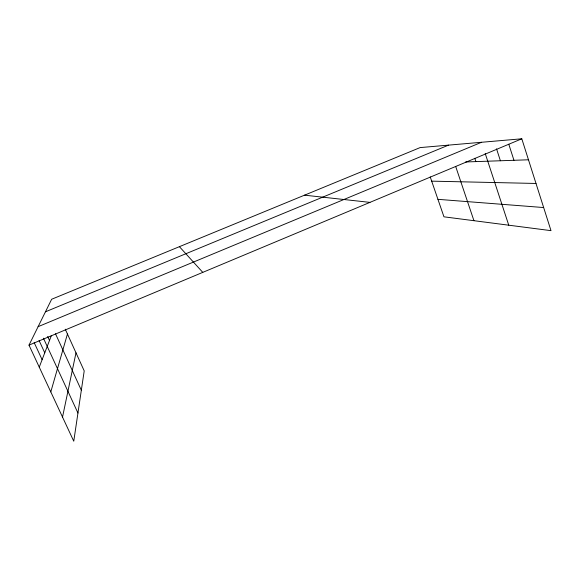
<?xml version="1.0" encoding="UTF-8"?>
<svg xmlns="http://www.w3.org/2000/svg" width="580" height="580" viewBox="0 0 580 580"><rect width="100%" height="100%" fill="white"/><g stroke="black" fill="none" stroke-linecap="round" stroke-linejoin="round"><path stroke-width="0.87" d="M62.524 417.085L75.994 352.821M50.794 391.906L67.447 334.007M39.252 367.133L51.337 335.697M65.257 329.201L84.209 370.895L73.761 441.206L29 345.129L51.656 299.251L420.13 147.588L521.804 138.794L551 230.651L443.954 216.819L430.222 176.915M29 345.129L521.804 138.794M38.113 326.671L481.538 142.274M45.45 311.808L448.492 145.138M465.617 161.965L528.481 159.79M431.679 181.149L536 183.461M437.936 199.332L543.656 207.546M304.536 195.17L369.953 202.376M179.409 246.667L202.775 272.368M34.162 342.577L42.115 359.694M43.427 338.183L77.945 413.033M39.085 340.54L44.761 352.807M47.676 336.48L49.503 340.46M55.484 333.746L81.331 390.238M455.721 166.576L473.94 220.69M474.788 158.275L475.89 161.61M485.206 153.461L508.754 225.192M496.538 148.85L500.402 160.762M508.798 144.253L513.952 160.29"/></g></svg>
